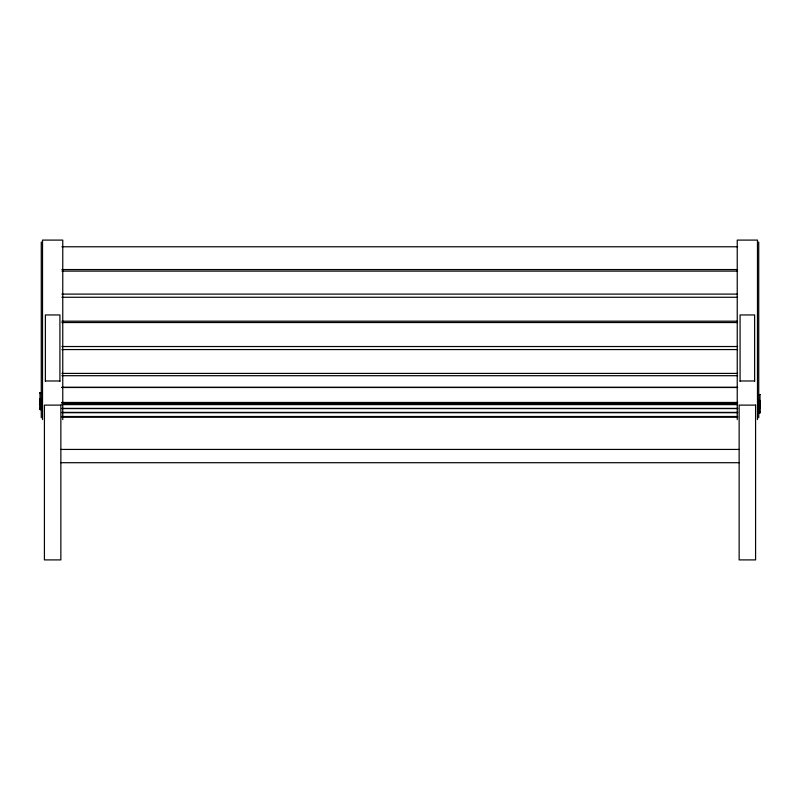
<?xml version="1.0" encoding="UTF-8"?>
<svg xmlns="http://www.w3.org/2000/svg" width="800" height="800" viewBox="0 0 800 800"><rect width="100%" height="100%" fill="white"/><g stroke="black" fill="none" stroke-linecap="round" stroke-linejoin="round"><path stroke-width="1.2" d="M61.92 246.77L737.6 246.77M61.92 269.55L737.6 269.55M61.92 271.12L737.6 271.12M61.92 294.1L737.6 294.1M61.92 297.27L737.6 297.27M61.92 321.18L737.6 321.18M61.92 322.54L737.6 322.54M61.92 346.52L737.6 346.52M61.92 349.56L737.6 349.56M61.92 373.41L737.6 373.41M61.92 375.7L737.6 375.7M45.37 380.98L59.92 380.98M740.08 380.98L754.63 380.98M61.92 387.31L737.6 387.31M61.92 387.5L737.6 387.5M41.26 392.71L40 392.71L40 409.65L41.26 409.65M40 392.82L41.26 392.82M40 393.13L41.26 393.13M758.74 394.59L760 394.59M40 398.81L41.26 398.83M40 398.98L41.26 398.98M40 399.11L41.26 399.11M40 399.51L41.26 399.51M40 400.13L41.26 400.13M40 400.26L41.26 400.26M758.74 400.46L760 400.46M758.74 400.6L760 400.6M40 400.85L41.26 400.85M40 401.1L41.26 401.1M40 401.26L41.26 401.26M40 401.7L41.26 401.7M40 401.82L41.26 401.82M40 401.96L41.26 401.96M758.74 401.95L760 401.95M40 402.1L41.26 402.1M758.74 402.07L760 402.07M61.92 402.46L737.6 402.46M758.74 402.42L760 402.55M40 402.69L41.26 402.69M61.92 402.62L737.6 402.62M40 402.81L41.26 402.81M40 403.17L41.26 403.17M758.74 403.13L760 403.13M40 403.29L41.26 403.29M758.74 403.26L760 403.26M758.74 403.52L760 403.4M61.92 403.73L737.6 403.73M758.74 403.78L760 403.78M758.74 403.96L760 403.96M40 404.06L41.26 404.06M758.74 404.11L760 404.11M758.74 404.36L760 404.36M758.74 404.49L760 404.49M61.92 404.62L737.6 404.62M40 404.96L41.26 404.96M758.74 404.95L760 404.95M40 405.12L41.26 405.12M758.74 405.07L760 405.07M40 405.62L41.26 405.62M758.74 405.69L760 405.69M40 405.74L41.26 405.74M758.74 406.09L760 406.21M758.74 406.47L760 406.47M758.74 406.84L760 406.84M41.26 407.22L40 407.22L41.26 407.35M758.74 407.08L760 407.08M758.74 407.45L760 407.45M758.74 407.66L760 407.66M758.74 407.77L760 407.77M40 408.07L41.26 408.07M758.74 408.21L760 408.21M758.74 408.37L760 408.37M40 408.44L41.26 408.44M61.92 408.4L737.6 408.4M40 408.67L41.26 408.67M61.92 408.59L737.6 408.59M40 409.04L41.26 409.04M758.74 408.9L760 408.9M40 409.49L41.26 409.49M758.74 410.93L760 410.93M758.74 412.11L760 412.11M61.92 412.37L737.6 412.37M758.74 412.23L760 412.23M61.92 412.72L737.6 412.72M758.74 412.82L760 412.82M758.74 412.95L760 412.95L760 394.47M61.92 416.5L737.6 416.5M61.92 417.18L737.6 417.18M60.86 449.43L739.14 449.43M60.86 462.71L739.14 462.71M758.74 242.01L758.74 417.7M757.47 419.61L757.47 240.1L737.24 240.1L737.24 419.61M754.63 381.34L754.63 314.96L740.08 314.96L740.08 381.34M62.76 419.61L62.76 240.1L42.53 240.1L42.53 419.61M59.92 381.34L59.92 314.96L45.37 314.96L45.37 381.34M41.26 242.01L41.26 417.7M60.86 405.11L44.42 405.11L44.42 559.9L60.86 559.9L60.86 405.11M755.58 405.11L739.14 405.11L739.14 559.9L755.58 559.9L755.58 405.11"/></g></svg>
